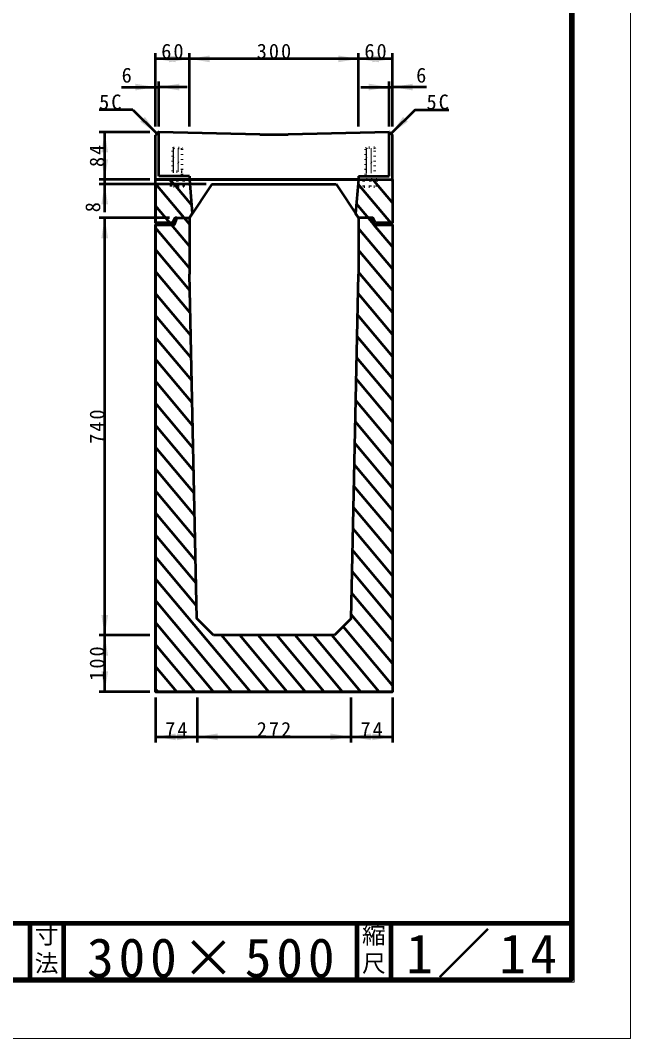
# Model space of a CAD drawing. Units: millimetres, scale not verified. Extents: x -2102 to 2102, y -1485 to 1485.
# Drawn here: x 1021 to 2102, y -1485 to 320 of the extents above; entities that cross this region are included whole.
import ezdxf
from ezdxf.enums import TextEntityAlignment as Align

# ---------------------------------------------------------------- set-up
doc = ezdxf.new("R2010")
doc.units = ezdxf.units.MM
doc.header["$LTSCALE"] = 5
doc.linetypes.add('DOTTED', pattern=[1.75, 0.25, -1.5])
doc.layers.add('0-0_V-nasSTD', color=7, linetype='Continuous', lineweight=35)
doc.layers.add('0-1_0', color=7, linetype='Continuous', lineweight=50)
doc.styles.add('ＭＳ ゴシック', font='')
doc.styles.get('ＭＳ ゴシック').set_extended_font_data('MS Gothic')

msp = doc.modelspace()

# ---------------------------------------------------------------- linework, layer by layer
at = {"layer": '0-0_V-nasSTD', "linetype": 'DOTTED', "lineweight": 50}
for p, q in [((1292.469, 94.045), (1291.469, 93.045)), ((1291.469, 44.045), (1291.469, 93.045)), ((1291.469, 92.324), (1307.469, 91.765)), ((1291.469, 90.324), (1307.469, 89.765)), ((1292.469, 94.045), (1306.469, 94.045)), ((1306.469, 94.045), (1307.469, 93.045)), ((1307.469, 38.045), (1307.469, 93.045)), ((1634.469, 94.045), (1633.469, 93.045)), ((1633.469, 38.045), (1633.469, 93.045)), ((1633.469, 92.324), (1649.469, 91.765)), ((1633.469, 90.324), (1649.469, 89.765)), ((1648.469, 94.045), (1634.469, 94.045)), ((1648.469, 94.045), (1649.469, 93.045)), ((1649.469, 44.045), (1649.469, 93.045)), ((1291.469, 88.324), (1307.469, 87.765)), ((1291.469, 86.324), (1307.469, 85.765)), ((1291.469, 84.324), (1307.469, 83.765)), ((1291.469, 82.324), (1307.469, 81.765)), ((1291.469, 80.324), (1307.469, 79.765)), ((1291.469, 78.324), (1307.469, 77.765)), ((1291.469, 76.324), (1307.469, 75.765)), ((1291.469, 74.324), (1307.469, 73.765)), ((1291.469, 72.324), (1307.469, 71.765)), ((1633.469, 88.324), (1649.469, 87.765)), ((1633.469, 86.324), (1649.469, 85.765)), ((1633.469, 84.324), (1649.469, 83.765)), ((1633.469, 82.324), (1649.469, 81.765)), ((1633.469, 80.324), (1649.469, 79.765)), ((1633.469, 78.324), (1649.469, 77.765)), ((1633.469, 76.324), (1649.469, 75.765)), ((1633.469, 74.324), (1649.469, 73.765)), ((1633.469, 72.324), (1649.469, 71.765)), ((1291.469, 70.324), (1307.469, 69.765)), ((1291.469, 68.324), (1307.469, 67.765)), ((1291.469, 66.324), (1307.469, 65.765)), ((1291.469, 64.324), (1307.469, 63.765)), ((1291.469, 62.324), (1307.469, 61.765)), ((1291.469, 60.324), (1307.469, 59.765)), ((1291.469, 58.324), (1307.469, 57.765)), ((1291.469, 56.324), (1307.469, 55.765)), ((1291.469, 54.324), (1307.469, 53.765)), ((1633.469, 70.324), (1649.469, 69.765)), ((1633.469, 68.324), (1649.469, 67.765)), ((1633.469, 66.324), (1649.469, 65.765)), ((1633.469, 64.324), (1649.469, 63.765)), ((1633.469, 62.324), (1649.469, 61.765)), ((1633.469, 60.324), (1649.469, 59.765)), ((1633.469, 58.324), (1649.469, 57.765)), ((1633.469, 56.324), (1649.469, 55.765)), ((1633.469, 54.324), (1649.469, 53.765)), ((1291.469, 52.324), (1299.469, 52.045)), ((1307.469, 52.045), (1291.469, 52.045)), ((1291.469, 44.045), (1291.469, 38.045)), ((1299.469, 26.045), (1299.469, 38.045)), ((1307.469, 44.045), (1307.469, 38.045)), ((1310.969, 26.045), (1310.969, 38.045)), ((1629.969, 26.045), (1629.969, 38.045)), ((1633.469, 52.324), (1641.469, 52.045)), ((1633.469, 52.045), (1649.469, 52.045)), ((1633.469, 44.045), (1633.469, 38.045)), ((1641.469, 26.045), (1641.469, 38.045)), ((1649.469, 44.045), (1649.469, 38.045)), ((1310.969, 26.045), (1287.969, 26.045)), ((1629.969, 26.045), (1652.969, 26.045))]:
    msp.add_line(p, q, dxfattribs=at)
at = {"layer": '0-0_V-nasSTD', "lineweight": 50}
for p, q in [((1292.202, 30.045), (1285.489, 38.045)), ((1293.52, 30.045), (1286.807, 38.045)), ((1320.589, 36.678), (1319.442, 38.045)), ((1320.469, 38.045), (1620.469, 38.045)), ((1680.469, -3.28), (1645.794, 38.045)), ((1680.469, 35.613), (1678.429, 38.045)), ((1260.884, 30.045), (1260.469, 30.54)), ((1260.469, 30.045), (1260.469, -38.955)), ((1320.469, -40.966), (1260.884, 30.045)), ((1324.388, -6.742), (1293.52, 30.045)), ((1677.769, -38.955), (1619.779, 30.155)), ((1286.147, -38.955), (1260.469, -8.354)), ((1647.29, -41.524), (1616.698, -5.066)), ((1320.469, -29.955), (1325.728, -22.067)), ((1320.469, -29.955), (1320.469, -129.955)), ((1620.469, -29.955), (1620.469, -129.955)), ((1645.469, -29.955), (1642.469, -29.955)), ((1680.469, -29.955), (1680.469, -38.955)), ((1320.469, -118.752), (1260.469, -47.247)), ((1320.469, -79.859), (1288.664, -41.955)), ((1680.469, -119.959), (1620.469, -48.454)), ((1680.469, -81.066), (1647.651, -41.955)), ((1680.469, -42.173), (1680.287, -41.955)), ((1321.091, -158.386), (1260.469, -86.14)), ((1680.469, -158.852), (1620.469, -87.347)), ((1321.965, -198.32), (1260.469, -125.033)), ((1680.469, -197.745), (1620.469, -126.24)), ((1607.118, -740.307), (1620.469, -129.955)), ((1322.838, -238.254), (1260.469, -163.926)), ((1680.469, -236.638), (1619.719, -164.239)), ((1323.712, -278.189), (1260.469, -202.819)), ((1680.469, -275.531), (1618.89, -202.144)), ((1324.586, -318.123), (1260.469, -241.712)), ((1680.469, -314.425), (1618.061, -240.049)), ((1325.459, -358.057), (1260.469, -280.605)), ((1680.469, -353.318), (1617.232, -277.954)), ((1326.333, -397.991), (1260.469, -319.498)), ((1680.469, -392.211), (1616.403, -315.859)), ((1327.206, -437.925), (1260.469, -358.391)), ((1680.469, -431.104), (1615.574, -353.764)), ((1680.469, -469.997), (1614.744, -391.669)), ((1328.08, -477.859), (1260.469, -397.285)), ((1680.469, -508.89), (1613.915, -429.574)), ((1328.953, -517.794), (1260.469, -436.178)), ((1680.469, -547.783), (1613.086, -467.479)), ((1329.827, -557.728), (1260.469, -475.071)), ((1680.469, -586.676), (1612.257, -505.384)), ((1330.7, -597.662), (1260.469, -513.964)), ((1331.574, -637.596), (1260.469, -552.857)), ((1680.469, -625.569), (1611.428, -543.289)), ((1332.448, -677.53), (1260.469, -591.75)), ((1680.469, -664.462), (1610.599, -581.194)), ((1333.321, -717.464), (1260.469, -630.643)), ((1680.469, -703.356), (1609.769, -619.099)), ((1680.469, -742.249), (1608.94, -657.003)), ((1428.641, -869.955), (1260.469, -669.536)), ((1680.469, -781.142), (1608.111, -694.908)), ((1396.006, -869.955), (1260.469, -708.429)), ((1680.469, -820.035), (1607.282, -732.813)), ((1363.371, -869.955), (1260.469, -747.322)), ((1607.118, -740.307), (1577.469, -769.955)), ((1680.469, -858.928), (1592.881, -754.544)), ((1577.469, -769.955), (1363.469, -769.955)), ((1461.276, -869.955), (1377.366, -769.955)), ((1493.911, -869.955), (1410.001, -769.955)), ((1526.546, -869.955), (1442.636, -769.955)), ((1559.182, -869.955), (1475.272, -769.955)), ((1591.817, -869.955), (1507.907, -769.955)), ((1624.452, -869.955), (1540.542, -769.955)), ((1657.087, -869.955), (1573.177, -769.955)), ((1330.735, -869.955), (1260.469, -786.215)), ((1298.1, -869.955), (1260.469, -825.109)), ((1265.465, -869.955), (1260.469, -864.002)), ((1260.469, -869.955), (1680.469, -869.955))]:
    msp.add_line(p, q, dxfattribs=at)
at = {"layer": '0-0_V-nasSTD', "lineweight": 100}
for p, q in [((1037.5, -1280), (1037.5, -1380)), ((1097.5, -1280), (1097.5, -1380)), ((1617.5, -1280), (1617.5, -1380)), ((1677.5, -1280), (1677.5, -1380))]:
    msp.add_line(p, q, dxfattribs=at)
at = {"layer": '0-0_V-nasSTD', "lineweight": 18}
for points in [[(-2102.5, -1485), (-2102.5, 1485), (2102.5, 1485), (2102.5, -1485)], [(-2002.5, -1385), (-2002.5, 1385), (2002.5, 1385), (2002.5, -1385)]]:
    msp.add_lwpolyline(points, close=True, dxfattribs=at)
at = {"layer": '0-0_V-nasSTD', "lineweight": 100}
msp.add_lwpolyline([(-1997.5, 1380), (-1997.5, -1380), (1997.5, -1380), (1997.5, 1380)], close=True, dxfattribs=at)
at = {"layer": '0-0_V-nasSTD', "lineweight": 50}
for points in [[(1620.469, 38.045), (1680.469, 38.045), (1680.469, -29.955), (1680.469, -38.955), (1650.469, -38.955), (1645.469, -29.955), (1642.469, -29.955), (1647.469, -41.955), (1680.469, -41.955), (1680.469, -869.955), (1260.469, -869.955), (1260.469, -41.955), (1293.469, -41.955), (1298.469, -29.955), (1295.469, -29.955), (1290.469, -38.955), (1260.469, -38.955), (1260.469, 30.045)], [(1260.469, -38.955), (1260.469, 38.045), (1320.469, 38.045)], [(1325.728, -22.067), (1325.728, -22.067), (1320.469, -29.955)], [(1620.469, -29.955), (1615.21, -22.067), (1615.21, -22.067)], [(1363.469, -769.955), (1333.821, -740.307), (1320.469, -129.955)]]:
    msp.add_lwpolyline(points, dxfattribs=at)
at = {"layer": '0-0_V-nasSTD', "linetype": 'DOTTED', "lineweight": 50}
for points in [[(1287.969, 26.045), (1287.969, 38.045), (1310.969, 38.045)], [(1652.969, 26.045), (1652.969, 38.045), (1629.969, 38.045)]]:
    msp.add_lwpolyline(points, dxfattribs=at)
at = {"layer": '0-0_V-nasSTD'}
for points in [[(1260.469, 252.045), (1296.469, 246.045), (1296.469, 258.045)], [(1284.469, 246.045), (1284.469, 258.045), (1320.469, 252.045)], [(1320.469, 252.045), (1356.469, 246.045), (1356.469, 258.045)], [(1584.469, 246.045), (1584.469, 258.045), (1620.469, 252.045)], [(1620.469, 252.045), (1656.469, 246.045), (1656.469, 258.045)], [(1644.469, 246.045), (1644.469, 258.045), (1680.469, 252.045)], [(1224.469, 196.045), (1224.469, 208.045), (1260.469, 202.045)], [(1266.469, 202.045), (1302.469, 196.045), (1302.469, 208.045)], [(1638.469, 196.045), (1638.469, 208.045), (1674.469, 202.045)], [(1680.469, 202.045), (1716.469, 196.045), (1716.469, 208.045)], [(1233.271, 140.758), (1241.756, 149.243), (1262.969, 119.545)], [(1677.969, 119.545), (1699.183, 149.243), (1707.668, 140.758)], [(1164.469, 86.045), (1170.469, 122.045), (1176.469, 86.045)], [(1164.469, 74.045), (1170.469, 38.045), (1176.469, 74.045)], [(1164.469, -5.955), (1170.469, 30.045), (1176.469, -5.955)], [(1164.469, -65.955), (1170.469, -29.955), (1176.469, -65.955)], [(1164.469, -733.955), (1170.469, -769.955), (1176.469, -733.955)], [(1164.469, -805.955), (1170.469, -769.955), (1176.469, -805.955)], [(1164.469, -833.955), (1170.469, -869.955), (1176.469, -833.955)], [(1260.469, -949.955), (1296.469, -955.955), (1296.469, -943.955)], [(1298.469, -955.955), (1298.469, -943.955), (1334.469, -949.955)], [(1334.469, -949.955), (1370.469, -955.955), (1370.469, -943.955)], [(1570.469, -955.955), (1570.469, -943.955), (1606.469, -949.955)], [(1606.469, -949.955), (1642.469, -955.955), (1642.469, -943.955)], [(1644.469, -955.955), (1644.469, -943.955), (1680.469, -949.955)]]:
    msp.add_solid(points, dxfattribs=at)
at = {"layer": '0-1_0'}
for p, q in [((1260.469, 132.045), (1260.469, 262.045)), ((1320.469, 132.045), (1320.469, 262.045)), ((1620.469, 132.045), (1620.469, 262.045)), ((1680.469, 132.045), (1680.469, 262.045)), ((1200.469, 202.045), (1260.469, 202.045)), ((1260.469, 202.045), (1266.469, 202.045)), ((1266.469, 132.045), (1266.469, 212.045)), ((1316.469, 202.045), (1266.469, 202.045)), ((1624.469, 202.045), (1674.469, 202.045)), ((1674.469, 132.045), (1674.469, 212.045)), ((1674.469, 202.045), (1680.469, 202.045)), ((1740.469, 202.045), (1680.469, 202.045)), ((1220.543, 161.971), (1160.543, 161.971)), ((1220.543, 161.971), (1262.969, 119.545)), ((1720.396, 161.971), (1677.969, 119.545)), ((1720.396, 161.971), (1780.396, 161.971)), ((1250.469, 122.045), (1160.469, 122.045)), ((1170.469, 38.045), (1170.469, 122.045)), ((1265.469, 122.045), (1260.469, 117.045)), ((1260.469, 38.045), (1260.469, 117.045)), ((1266.469, 122.045), (1265.469, 122.045)), ((1266.469, 44.045), (1266.469, 122.045)), ((1445.469, 118.045), (1266.469, 122.045)), ((1445.469, 118.045), (1495.469, 118.045)), ((1674.469, 122.045), (1495.469, 118.045)), ((1674.469, 44.045), (1674.469, 122.045)), ((1675.469, 122.045), (1674.469, 122.045)), ((1675.469, 122.045), (1680.469, 117.045)), ((1680.469, 38.045), (1680.469, 117.045)), ((1250.469, 38.045), (1160.469, 38.045)), ((1170.469, 30.045), (1170.469, 38.045)), ((1320.469, 44.045), (1266.469, 44.045)), ((1320.469, 38.045), (1325.728, -22.067)), ((1620.469, 38.045), (1320.469, 38.045)), ((1620.469, 38.045), (1615.21, -22.067)), ((1620.469, 44.045), (1674.469, 44.045)), ((1350.469, 30.045), (1160.469, 30.045)), ((1170.469, -19.955), (1170.469, 30.045)), ((1360.469, 30.045), (1320.469, -29.955)), ((1360.469, 30.045), (1580.469, 30.045)), ((1580.469, 30.045), (1620.469, -29.955)), ((1285.469, -29.955), (1160.469, -29.955)), ((1170.469, -769.955), (1170.469, -29.955)), ((1298.469, -29.955), (1293.469, -41.955)), ((1295.469, -29.955), (1320.469, -29.955)), ((1645.469, -29.955), (1620.469, -29.955)), ((1642.469, -29.955), (1647.469, -41.955)), ((1293.469, -41.955), (1260.469, -41.955)), ((1260.469, -41.955), (1260.469, -869.955)), ((1647.469, -41.955), (1680.469, -41.955)), ((1680.469, -41.955), (1680.469, -869.955)), ((1363.469, -769.955), (1333.821, -740.307)), ((1607.118, -740.307), (1577.469, -769.955)), ((1250.469, -769.955), (1160.469, -769.955)), ((1170.469, -869.955), (1170.469, -769.955)), ((1577.469, -769.955), (1363.469, -769.955)), ((1250.469, -869.955), (1160.469, -869.955)), ((1260.469, -869.955), (1680.469, -869.955)), ((1260.469, -879.955), (1260.469, -959.955)), ((1334.469, -879.955), (1334.469, -959.955)), ((1606.469, -879.955), (1606.469, -959.955)), ((1680.469, -879.955), (1680.469, -959.955)), ((1260.469, -949.955), (1334.469, -949.955))]:
    msp.add_line(p, q, dxfattribs=at)
at = {"layer": '0-1_0', "lineweight": 100}
msp.add_line((-1997.5, -1280), (1997.5, -1280), dxfattribs=at)
at = {"layer": '0-1_0'}
for points in [[(1680.469, 252.045), (1620.469, 252.045), (1320.469, 252.045), (1260.469, 252.045)], [(1320.469, 44.045), (1320.469, 38.045), (1260.469, 38.045)], [(1620.469, 44.045), (1620.469, 38.045), (1680.469, 38.045)], [(1260.469, -38.955), (1290.469, -38.955), (1295.469, -29.955)], [(1680.469, -38.955), (1650.469, -38.955), (1645.469, -29.955)], [(1334.469, -949.955), (1606.469, -949.955), (1680.469, -949.955)]]:
    msp.add_lwpolyline(points, dxfattribs=at)

# ---------------------------------------------------------------- texts
at = {"layer": '0-0_V-nasSTD', "style": 'ＭＳ ゴシック'}
for s, height, p in [('6', 26.39, (1200.469, 202.045)), ('6', 26.39, (1722.469, 202.045)), ('寸', 30.79, (1046.482, -1326.001)), ('縮', 30.79, (1626.482, -1326.001)), ('法', 30.79, (1046.476, -1375.99)), ('尺', 30.79, (1626.476, -1375.99))]:
    msp.add_text(s, height=height, dxfattribs=at).set_placement(p, align=Align.BOTTOM_LEFT)
msp.add_text('8', height=26.39, rotation=90, dxfattribs=at).set_placement((1170.469, -19.955), align=Align.BOTTOM_LEFT)
at = {"layer": '0-0_V-nasSTD', "attachment_point": 7, "style": 'ＭＳ ゴシック'}
for s, insert, char_height in [('\\T1.2;60', (1270.669, 252.045), 26.39), ('\\T1.2;300', (1439.869, 252.045), 26.39), ('\\T1.2;60', (1630.669, 252.045), 26.39), ('\\T1.2;5C', (1160.543, 161.971), 26.39), ('\\T1.2;5C', (1740.796, 161.971), 26.39), ('\\T1.2;74', (1277.669, -949.955), 26.39), ('\\T1.2;272', (1439.869, -949.955), 26.39), ('\\T1.2;74', (1623.669, -949.955), 26.39), ('\\T1.16;1／14', (1704.533, -1377.418), 69.65), ('\\T1.18;300×500', (1139.081, -1377.492), 69.65)]:
    msp.add_mtext(s, dxfattribs=dict(at, insert=insert, char_height=char_height))
at = {"layer": '0-0_V-nasSTD', "char_height": 26.39, "attachment_point": 7, "rotation": 90, "style": 'ＭＳ ゴシック'}
for s, insert in [('\\T1.2;84', (1170.469, 60.245)), ('\\T1.2;740', (1170.469, -430.555)), ('\\T1.2;100', (1170.469, -850.555))]:
    msp.add_mtext(s, dxfattribs=dict(at, insert=insert))

doc.saveas('drawing.dxf')
